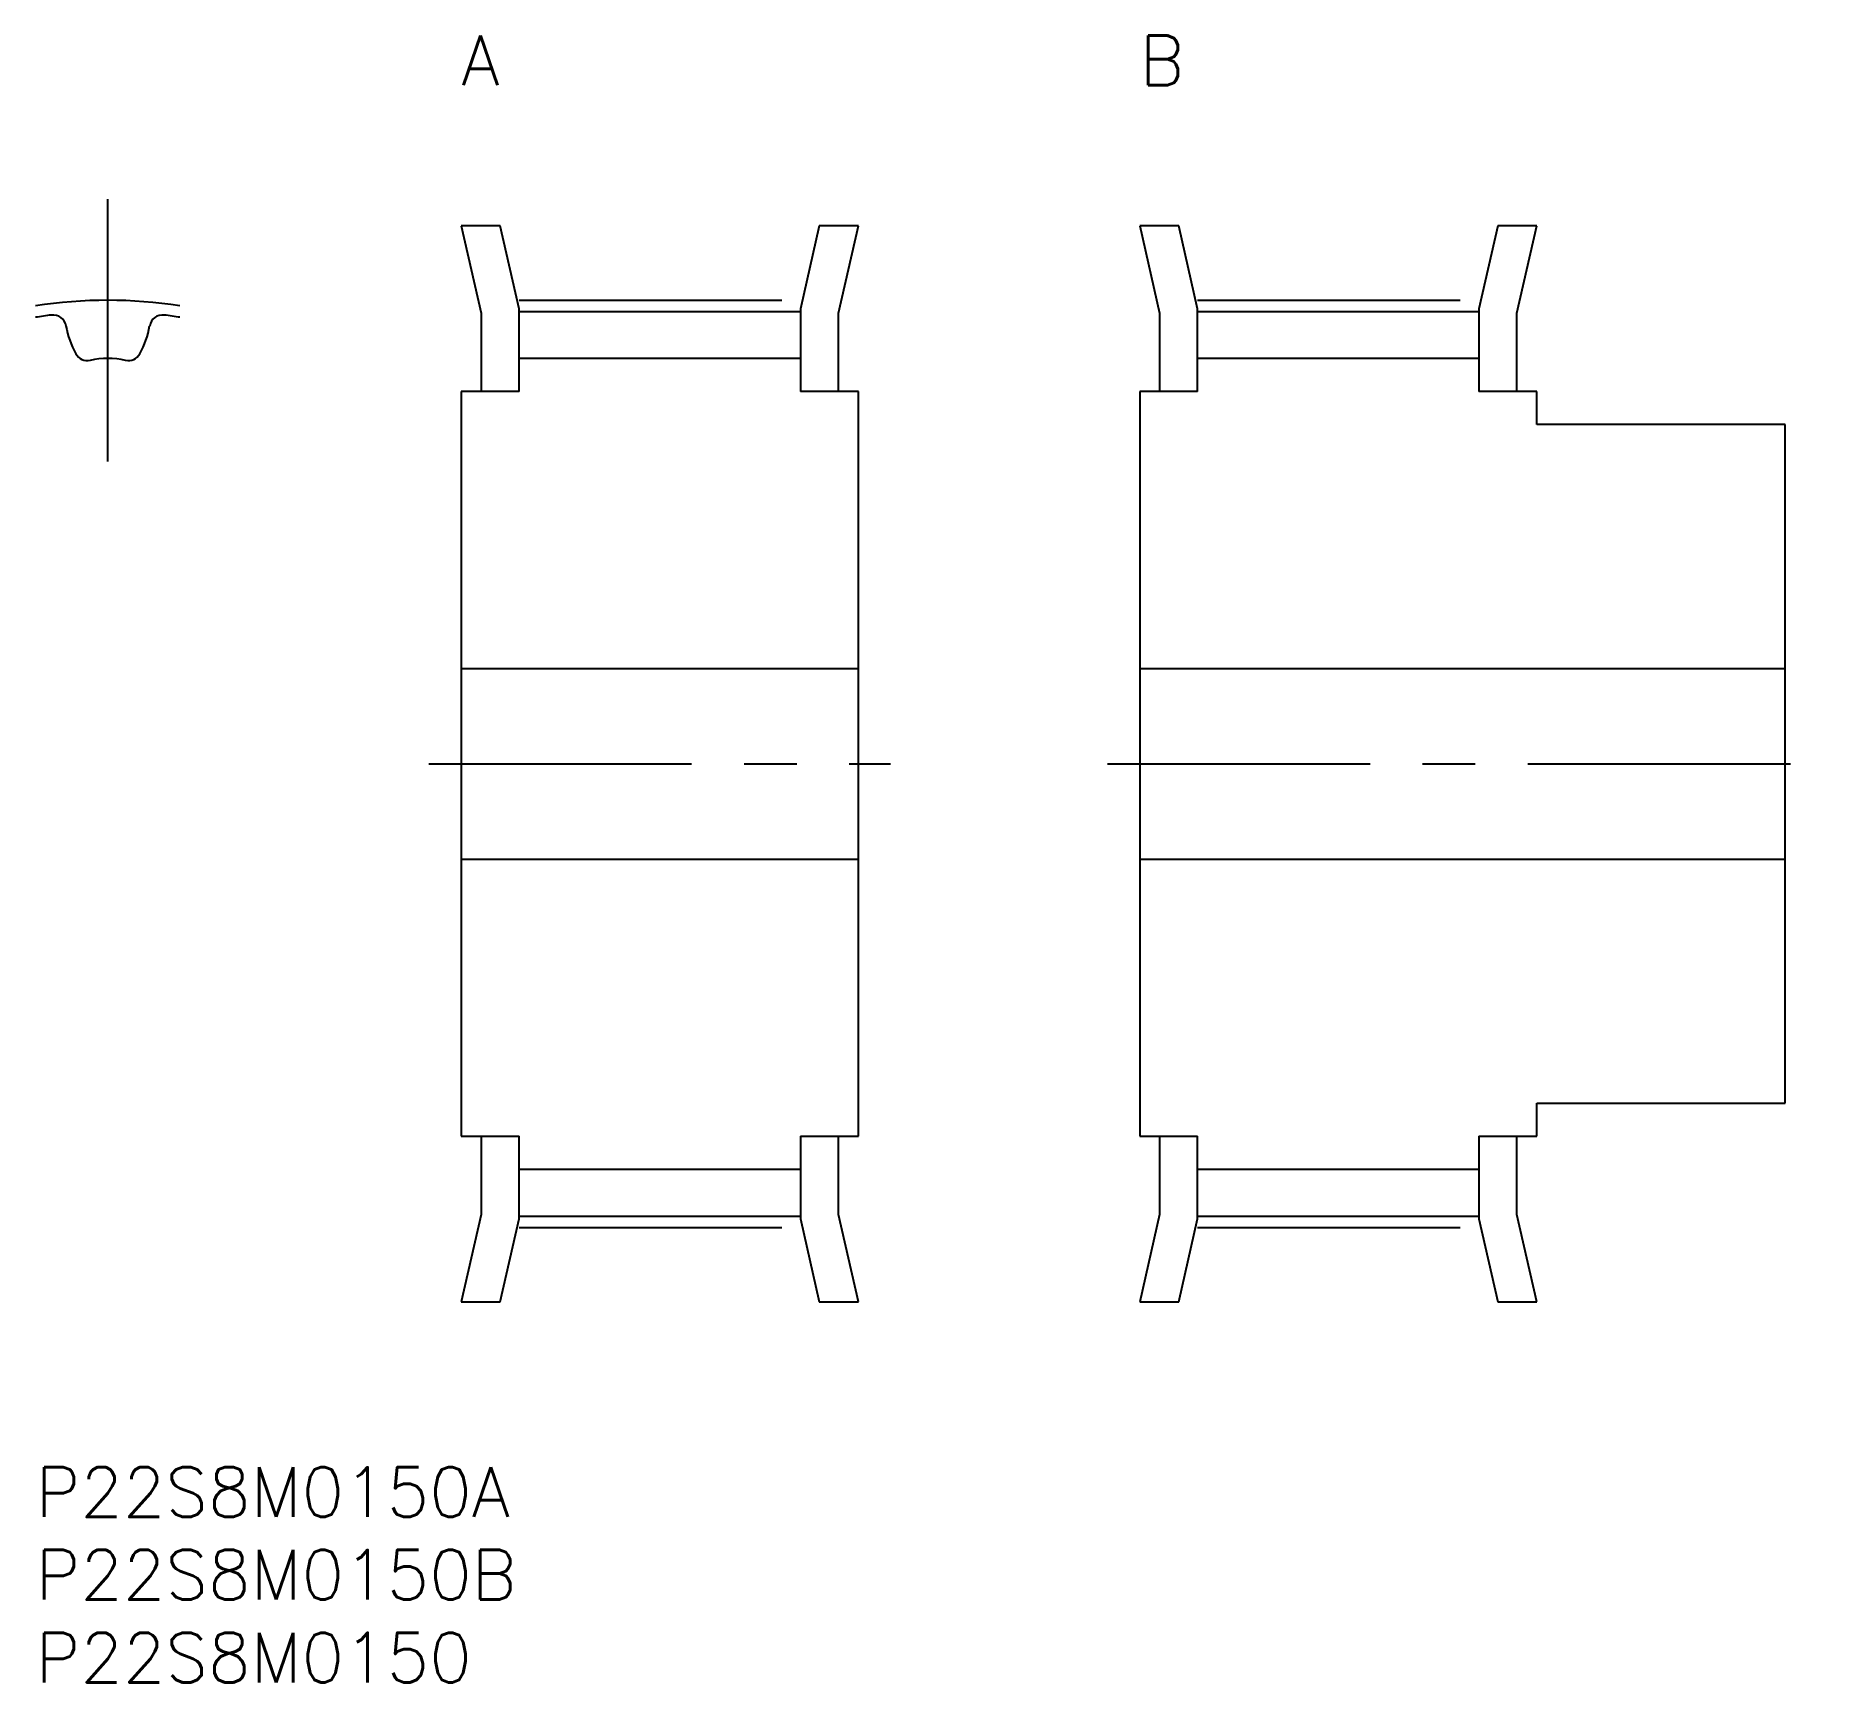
# Model space of a CAD drawing. Extents: x 0 to 108, y -13 to 86.
import ezdxf

# ---------------------------------------------------------------- set-up
doc = ezdxf.new("R2010")
doc.units = 0
doc.header["$LTSCALE"] = 0.5
doc.linetypes.add('CENTER', pattern=[50.8, 31.75, -6.35, 6.35, -6.35])
for name, color, linetype in [('MSM_CENTER', 1, 'CENTER'), ('MSM_CONTINUOUS', 7, 'CONTINUOUS'), ('MSM_PART_NUMBER', 7, 'CONTINUOUS')]:
    doc.layers.add(name, color=color, linetype=linetype)
doc.styles.get("Standard").update_dxf_attribs({"font": 'txt.shx', "height": 3, "bigfont": 'bigfont.shx'})

# ---------------------------------------------------------------- blocks, each defined once
blk = doc.blocks.new('*U31')
at = {"layer": 'MSM_PART_NUMBER'}
blk.add_text('P22S8M0150A', height=3, dxfattribs=at).set_placement((0, -3))
blk = doc.blocks.new('*U32')
at = {"layer": 'MSM_PART_NUMBER'}
blk.add_text('P22S8M0150B', height=3, dxfattribs=at).set_placement((0, -8))
blk = doc.blocks.new('*U33')
at = {"layer": 'MSM_PART_NUMBER'}
blk.add_text('P22S8M0150', height=3, dxfattribs=at).set_placement((0, -13))
blk = doc.blocks.new('*U34')
at = {"layer": 'MSM_PART_NUMBER'}
blk.add_text('A', height=3, dxfattribs=at).set_placement((25.72, 83.5))
blk = doc.blocks.new('*U35')
at = {"layer": 'MSM_PART_NUMBER'}
blk.add_text('B', height=3, dxfattribs=at).set_placement((66.72, 83.5))

msp = doc.modelspace()

# ---------------------------------------------------------------- linework, layer by layer
at = {"layer": 'MSM_CENTER'}
for p, q in [((4.36, 60.77), (4.36, 76.62)), ((29.22, 70.51), (46.22, 70.51)), ((70.22, 70.51), (87.22, 70.51)), ((23.77, 42.5), (51.67, 42.5)), ((64.77, 42.5), (107.67, 42.5)), ((29.22, 14.49), (46.22, 14.49)), ((70.22, 14.49), (87.22, 14.49))]:
    msp.add_line(p, q, dxfattribs=at)
msp.add_arc((4.36, 42.5), 28.01, 81.0417, 98.9583, dxfattribs=at)
at = {"layer": 'MSM_CONTINUOUS'}
for p, q in [((28.08, 75), (25.72, 75)), ((25.72, 75), (26.92, 69.74)), ((29.22, 70), (28.08, 75)), ((47.36, 75), (46.22, 70)), ((49.72, 75), (47.36, 75)), ((48.52, 69.74), (49.72, 75)), ((69.08, 75), (66.72, 75)), ((66.72, 75), (67.92, 69.74)), ((70.22, 70), (69.08, 75)), ((88.36, 75), (87.22, 70)), ((90.72, 75), (88.36, 75)), ((89.52, 69.74), (90.72, 75)), ((29.22, 65), (29.22, 70)), ((46.22, 70), (46.22, 65)), ((70.22, 65), (70.22, 70)), ((87.22, 70), (87.22, 65)), ((26.92, 69.74), (26.92, 65)), ((29.22, 69.83), (46.22, 69.83)), ((48.52, 65), (48.52, 69.74)), ((67.92, 69.74), (67.92, 65)), ((70.22, 69.83), (87.22, 69.83)), ((89.52, 65), (89.52, 69.74)), ((46.22, 66.99), (29.22, 66.99)), ((87.22, 66.99), (70.22, 66.99)), ((25.72, 65), (25.72, 20)), ((29.22, 65), (25.72, 65)), ((49.72, 65), (46.22, 65)), ((49.72, 20), (49.72, 65)), ((66.72, 65), (66.72, 20)), ((70.22, 65), (66.72, 65)), ((90.72, 65), (87.22, 65)), ((90.72, 63), (90.72, 65)), ((105.72, 63), (90.72, 63)), ((105.72, 22), (105.72, 63)), ((49.72, 48.25), (25.72, 48.25)), ((105.72, 48.25), (66.72, 48.25)), ((25.72, 36.75), (49.72, 36.75)), ((66.72, 36.75), (105.72, 36.75)), ((90.72, 20), (90.72, 22)), ((90.72, 22), (105.72, 22)), ((25.72, 20), (29.22, 20)), ((26.92, 20), (26.92, 15.26)), ((29.22, 15), (29.22, 20)), ((46.22, 20), (46.22, 15)), ((46.22, 20), (49.72, 20)), ((48.52, 15.26), (48.52, 20)), ((66.72, 20), (70.22, 20)), ((67.92, 20), (67.92, 15.26)), ((70.22, 15), (70.22, 20)), ((87.22, 20), (87.22, 15)), ((87.22, 20), (90.72, 20)), ((89.52, 15.26), (89.52, 20)), ((29.22, 18.01), (46.22, 18.01)), ((70.22, 18.01), (87.22, 18.01)), ((26.92, 15.26), (25.72, 10)), ((29.22, 15.17), (46.22, 15.17)), ((49.72, 10), (48.52, 15.26)), ((67.92, 15.26), (66.72, 10)), ((70.22, 15.17), (87.22, 15.17)), ((90.72, 10), (89.52, 15.26)), ((28.08, 10), (29.22, 15)), ((46.22, 15), (47.36, 10)), ((69.08, 10), (70.22, 15)), ((87.22, 15), (88.36, 10)), ((25.72, 10), (28.08, 10)), ((47.36, 10), (49.72, 10)), ((66.72, 10), (69.08, 10)), ((88.36, 10), (90.72, 10))]:
    msp.add_line(p, q, dxfattribs=at)
for centre, radius, start, end in [((4.36, 42.5), 27.33, 97.1788, 99.1848), ((1.05, 68.82), 0.8, 9.6709, 97.1788), ((6.96, 69.83), 5.2, 189.6709, 209.3753), ((1.76, 69.83), 5.2, 330.6247, 350.3291), ((7.68, 68.82), 0.8, 82.8212, 170.3291), ((4.36, 42.5), 27.33, 80.8152, 82.8212), ((3.13, 67.67), 0.8, 209.3753, 281.8712), ((4.36, 61.79), 5.2, 78.1288, 101.8712), ((5.6, 67.67), 0.8, 258.1288, 330.6247)]:
    msp.add_arc(centre, radius, start, end, dxfattribs=at)

# ---------------------------------------------------------------- block references
for name in ['*U34', '*U35', '*U31', '*U32', '*U33']:
    msp.add_blockref(name, (0, 0), dxfattribs=at)

doc.saveas('drawing.dxf')
